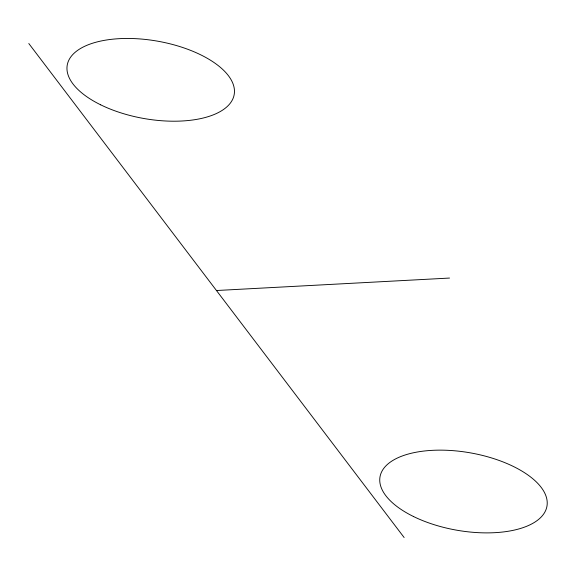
<?xml version="1.0" encoding="UTF-8"?>
<svg xmlns="http://www.w3.org/2000/svg" width="576" height="576" viewBox="0 0 576 576"><rect width="100%" height="100%" fill="white"/><g stroke="black" fill="none" stroke-linecap="round" stroke-linejoin="round"><path stroke-width="0.86" d="M216.461 290.52L449.525 278.057M28.8 43.517L404.129 537.53M413.431 516.485A84.751 39.262 10 0 0 546.653 507.593A84.751 39.262 10 0 0 430.373 450.461A84.751 39.262 10 0 0 413.431 516.485M100.656 104.81A84.766 39.269 10 0 0 233.892 95.918A84.766 39.269 10 0 0 117.598 38.772A84.766 39.269 10 0 0 100.656 104.81"/></g></svg>
